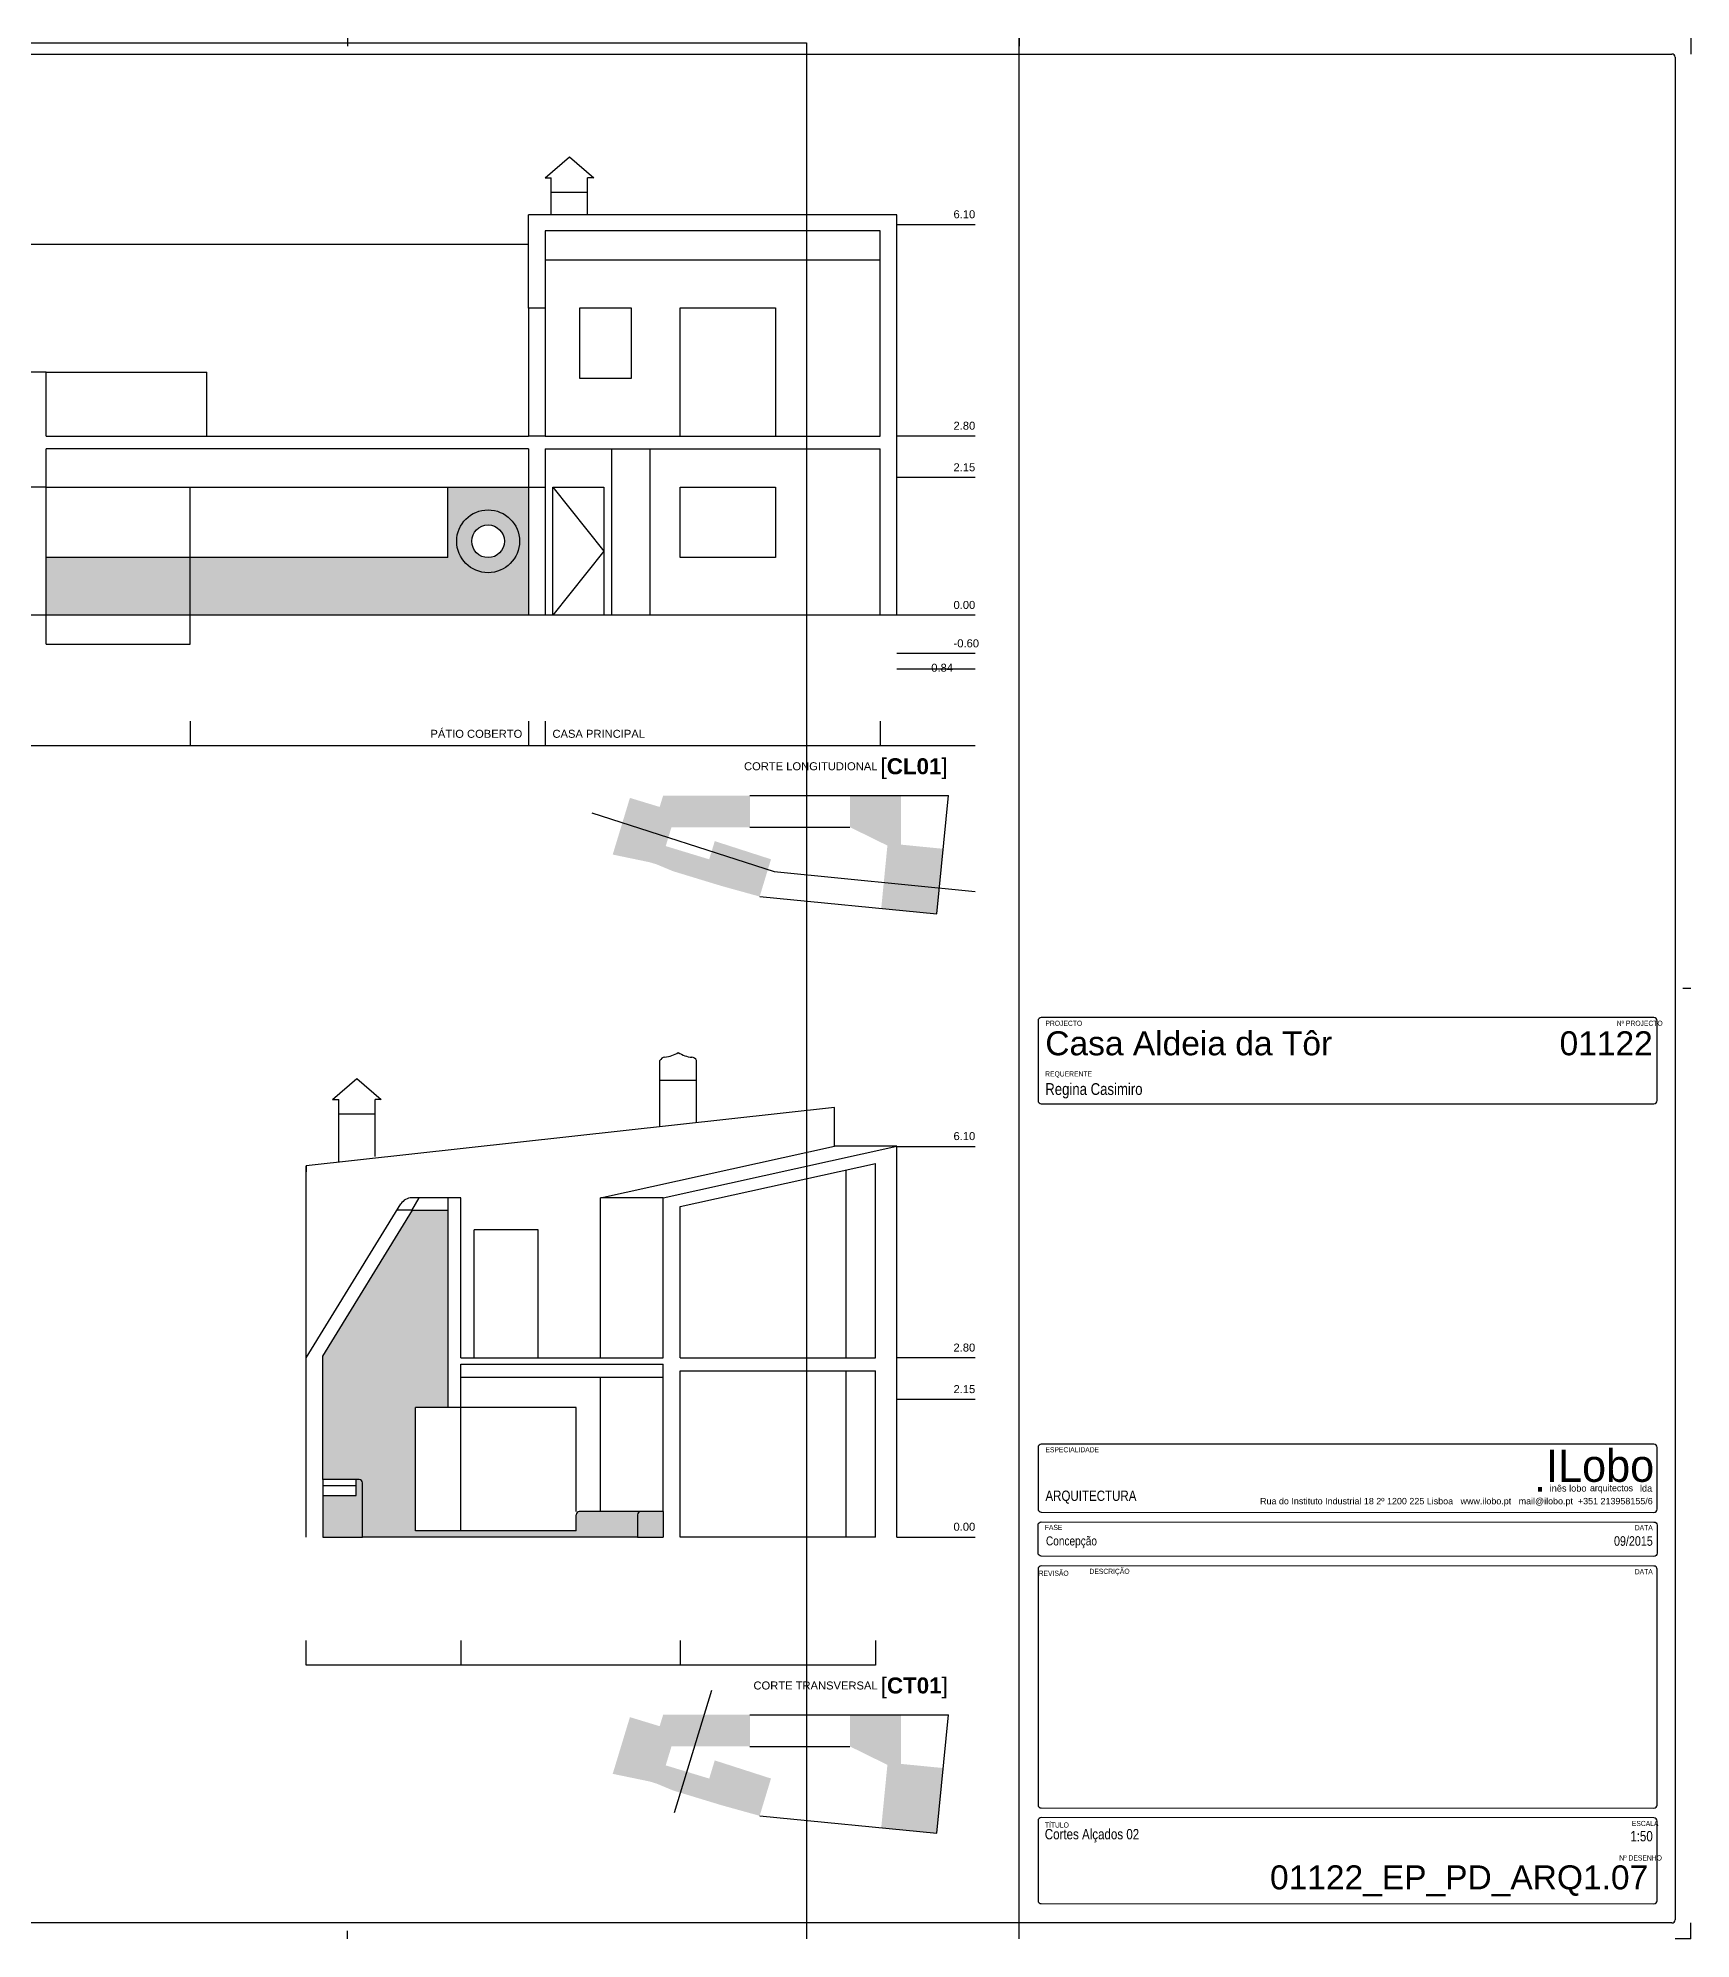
# Model space of a CAD drawing. Header units: metres. Extents: x 0 to 1.05, y 0 to 0.59.
# Drawn here: x 0.538 to 1.055, y 0 to 0.594 of the extents above; entities that cross this region are included whole.
import ezdxf
from ezdxf.xclip import XClip

# ---------------------------------------------------------------- set-up
doc = ezdxf.new("R2010")
doc.units = ezdxf.units.M
doc.header["$MEASUREMENT"] = 0
doc.header["$XCLIPFRAME"] = 0
doc.linetypes.add('Ponteado', pattern=[0.00025, 0, -0.00025])
doc.linetypes.add('Wipeout_Contour', pattern=[1, 0, -1])
doc.layers.add('A-Folha rótulo', color=7, linetype='Continuous')
doc.layers.add('A-Percursos', color=7, linetype='Continuous')
doc.styles.add('GENERATED_STYLE_1', font='')
doc.styles.add('GENERATED_STYLE_3', font='')
doc.styles.add('GENERATED_STYLE_5', font='')
doc.styles.get('GENERATED_STYLE_1').set_extended_font_data('Swis721 BT')
doc.styles.get('GENERATED_STYLE_3').set_extended_font_data('Arial')
doc.styles.get('GENERATED_STYLE_5').set_extended_font_data('Swis721 BT')
picture_1 = doc.add_image_def('image1.jpg', size_in_pixel=(3264, 2448))

# ---------------------------------------------------------------- blocks, each defined once
blk = doc.blocks.new('Desenho_1_2', base_point=(-1.33563, -1.18496))
at = {"color": 254, "linetype": 'Wipeout_Contour', "lineweight": 0, "ltscale": 3.864156}
blk.add_wipeout([(0, 0), (1.055, 0), (1.055, 0.594), (0, 0.594)], dxfattribs=at)
at = {"layer": 'A-Percursos', "linetype": 'Continuous', "lineweight": 0, "ltscale": 1000, "true_color": 0x2c2a02}
h = blk.add_hatch(color=38, dxfattribs=at)
h.paths.add_polyline_path([(0.58586, 0.43163), (0.58586, 0.41363), (0.69156, 0.41363), (0.69156, 0.45363), (0.66636, 0.45363), (0.66636, 0.43163)])
h.paths.add_polyline_path([(0.67385, 0.43674, -1), (0.68407, 0.43674, -1)], flags=0)
for points in [[(0.54086, 0.43163), (0.54086, 0.41363), (0.58586, 0.41363), (0.58586, 0.43163)], [(0.62725, 0.14358), (0.63775, 0.14358), (0.63865, 0.14358, -0.414214), (0.63965, 0.14258), (0.63965, 0.12558), (0.72565, 0.12558), (0.72565, 0.13258, -0.414214), (0.72665, 0.13358), (0.70748, 0.13358, 0.414214), (0.70648, 0.13258), (0.70648, 0.12758), (0.65625, 0.12758), (0.65625, 0.16608), (0.66643, 0.16608), (0.66643, 0.17558), (0.66643, 0.22774), (0.65537, 0.22774), (0.62725, 0.18215), (0.62725, 0.17558)]]:
    blk.add_hatch(color=38, dxfattribs=at).paths.add_polyline_path(points)
at = {"layer": 'A-Percursos', "linetype": 'Continuous', "lineweight": 0, "ltscale": 1000, "true_color": 0x000000}
for points in [[(0.76386, 0.32573), (0.7674, 0.33738), (0.74982, 0.34305), (0.74809, 0.33736), (0.73449, 0.3415), (0.73629, 0.34741), (0.76082, 0.34741), (0.76082, 0.3573), (0.73368, 0.3573), (0.7326, 0.35373), (0.7233, 0.35656), (0.71792, 0.33885), (0.72947, 0.33645), (0.73163, 0.33579), (0.73678, 0.33365), (0.75195, 0.32903)], [(0.79209, 0.35659), (0.79209, 0.34741), (0.80379, 0.34166), (0.80186, 0.322), (0.81922, 0.3203), (0.82122, 0.34065), (0.80803, 0.34195), (0.80803, 0.3573), (0.79209, 0.3573)], [(0.76386, 0.03849), (0.7674, 0.05014), (0.74982, 0.0558), (0.74809, 0.05012), (0.73449, 0.05425), (0.73629, 0.06016), (0.76082, 0.06016), (0.76082, 0.07006), (0.73368, 0.07006), (0.7326, 0.06649), (0.7233, 0.06932), (0.71792, 0.0516), (0.72947, 0.04921), (0.73163, 0.04855), (0.73678, 0.04641), (0.75195, 0.04179)], [(0.79209, 0.06935), (0.79209, 0.06016), (0.80379, 0.05441), (0.80186, 0.03476), (0.81922, 0.03305), (0.82122, 0.05341), (0.80803, 0.05471), (0.80803, 0.07006), (0.79209, 0.07006)]]:
    blk.add_hatch(color=178, dxfattribs=at).paths.add_polyline_path(points)
at = {"layer": 'A-Percursos', "linetype": 'Continuous', "lineweight": 0, "ltscale": 1000, "true_color": 0x595505}
for points in [[(0.63965, 0.12558), (0.63965, 0.14258, 0.414214), (0.63865, 0.14358), (0.63775, 0.14358), (0.63775, 0.13858), (0.62725, 0.13858), (0.62725, 0.12558)], [(0.73365, 0.12558), (0.73365, 0.13358), (0.72665, 0.13358, 0.414214), (0.72565, 0.13258), (0.72565, 0.12558)]]:
    blk.add_hatch(color=58, dxfattribs=at).paths.add_polyline_path(points)
at = {"layer": 'A-Folha rótulo', "linetype": 'Continuous', "ltscale": 1000}
for p, q in [((0.635, 0.594), (0.635, 0.5915)), ((0.845, 0.594), (0.845, 0.5915)), ((0.845, 0.0025), (0.845, 0.594)), ((1.055, 0.594), (1.055, 0.589)), ((0.006, 0.589), (1.049, 0.589)), ((1.05, 0.588), (1.05, 0.006)), ((1.055, 0.297), (1.0525, 0.297)), ((1.049, 0.005), (0.006, 0.005)), ((0.635, 0), (0.635, 0.0025)), ((0.845, 0), (0.845, 0.0025)), ((1.055, 0), (1.05, 0)), ((1.055, 0), (1.05, 0)), ((1.055, 0), (1.05, 0)), ((1.055, 0), (1.055, 0.005)), ((1.055, 0), (1.055, 0.005)), ((1.055, 0), (1.055, 0.005)), ((1.055, 0), (1.055, 0.005))]:
    blk.add_line(p, q, dxfattribs=at)
at = {"layer": 'A-Folha rótulo', "linetype": 'Continuous', "ltscale": 1000, "flags": 128}
for points in [[(0.85189, 0.2879, 0.414214), (0.85089, 0.2869)], [(1.04443, 0.2869, 0.414214), (1.04343, 0.2879)], [(0.85089, 0.26201, 0.414214), (0.85189, 0.26101)], [(1.04343, 0.26101, 0.414214), (1.04443, 0.26201)], [(0.85189, 0.15464, 0.414214), (0.85089, 0.15364)], [(1.04439, 0.15357, 0.414214), (1.04339, 0.15457)], [(0.85089, 0.13437, 0.414214), (0.85189, 0.13337)], [(1.04339, 0.13329, 0.414214), (1.04439, 0.13429)], [(0.85089, 0.12937, -0.414214), (0.85189, 0.13037)], [(1.04339, 0.13029, -0.414214), (1.04439, 0.12929)], [(0.85189, 0.11961, -0.414214), (0.85089, 0.12061)], [(1.04439, 0.12053, -0.414214), (1.04339, 0.11953)], [(0.85189, 0.11661, 0.414214), (0.85089, 0.11561)], [(1.04439, 0.11553, 0.414214), (1.04339, 0.11653)], [(0.85089, 0.04193, 0.414214), (0.85189, 0.04093)], [(1.04339, 0.04086, 0.414214), (1.04439, 0.04186)], [(0.85189, 0.03793, 0.414214), (0.85089, 0.03693)], [(1.04439, 0.03686, 0.414214), (1.04339, 0.03786)], [(0.85089, 0.01204, 0.414214), (0.85189, 0.01104)], [(1.04339, 0.01096, 0.414214), (1.04439, 0.01196)]]:
    blk.add_lwpolyline(points, format="xyb", dxfattribs=at)
for points in [[(0.85089, 0.2869), (0.85089, 0.26201)], [(1.04343, 0.2879), (0.85189, 0.2879)], [(1.04443, 0.26201), (1.04443, 0.2869)], [(0.85189, 0.26101), (1.04343, 0.26101)], [(1.04339, 0.15457), (0.85189, 0.15464)], [(0.85089, 0.15364), (0.85089, 0.13437)], [(1.04439, 0.13429), (1.04439, 0.15357)], [(0.85189, 0.13337), (1.04339, 0.13329)], [(0.85089, 0.12061), (0.85089, 0.12937)], [(0.85189, 0.13037), (1.04339, 0.13029)], [(1.04439, 0.12929), (1.04439, 0.12053)], [(1.04339, 0.11953), (0.85189, 0.11961)], [(0.85089, 0.11561), (0.85089, 0.04193)], [(1.04339, 0.11653), (0.85189, 0.11661)], [(1.04439, 0.04186), (1.04439, 0.11553)], [(0.85089, 0.03693), (0.85089, 0.01204)], [(0.85189, 0.04093), (1.04339, 0.04086)], [(1.04339, 0.03786), (0.85189, 0.03793)], [(1.04439, 0.01196), (1.04439, 0.03686)], [(0.85189, 0.01104), (1.04339, 0.01096)]]:
    blk.add_lwpolyline(points, dxfattribs=at)
at = {"layer": 'A-Folha rótulo', "linetype": 'Continuous', "ltscale": 1000}
for centre, start, end in [((1.049, 0.588), 0, 90), ((1.049, 0.006), 269.94512, 0)]:
    blk.add_arc(centre, 0.001, start, end, dxfattribs=at)
at = {"layer": 'A-Percursos', "linetype": 'Continuous', "ltscale": 1000}
for p, q in [((0.69676, 0.55035), (0.70437, 0.55691)), ((0.70437, 0.55691), (0.71198, 0.55035)), ((0.69676, 0.55035), (0.69867, 0.55035)), ((0.69867, 0.53873), (0.69867, 0.55035)), ((0.71198, 0.55035), (0.71007, 0.55035)), ((0.71007, 0.53873), (0.71007, 0.55035)), ((0.69867, 0.54585), (0.71007, 0.54585)), ((0.69156, 0.50963), (0.69156, 0.53873)), ((0.80677, 0.53873), (0.69156, 0.53873)), ((0.80677, 0.41363), (0.80677, 0.53873)), ((0.80677, 0.5357), (0.83125, 0.5357)), ((0.53566, 0.52958), (0.69156, 0.52958)), ((0.69676, 0.53373), (0.69676, 0.50963)), ((0.80157, 0.53373), (0.69676, 0.53373)), ((0.80157, 0.46963), (0.80157, 0.53373)), ((0.80157, 0.52458), (0.69676, 0.52458)), ((0.69676, 0.50963), (0.69156, 0.50963)), ((0.69156, 0.50963), (0.69156, 0.46963)), ((0.69676, 0.50963), (0.69676, 0.46963)), ((0.70767, 0.48764), (0.70767, 0.50964)), ((0.70767, 0.50964), (0.72367, 0.50964)), ((0.72367, 0.50964), (0.72367, 0.48764)), ((0.73896, 0.50964), (0.76884, 0.50964)), ((0.73896, 0.46963), (0.73896, 0.50964)), ((0.76884, 0.50964), (0.76884, 0.46963)), ((0.54086, 0.48963), (0.53566, 0.48963)), ((0.54086, 0.46963), (0.54086, 0.48963)), ((0.72367, 0.48764), (0.70767, 0.48764)), ((0.54086, 0.46963), (0.69156, 0.46963)), ((0.69676, 0.46963), (0.69156, 0.46963)), ((0.69676, 0.46963), (0.80157, 0.46963)), ((0.83125, 0.46963), (0.80677, 0.46963)), ((0.69156, 0.46563), (0.54086, 0.46563)), ((0.54086, 0.45363), (0.54086, 0.46563)), ((0.69156, 0.46563), (0.69156, 0.45364)), ((0.69676, 0.46563), (0.80157, 0.46563)), ((0.69676, 0.46563), (0.69676, 0.45364)), ((0.71756, 0.46563), (0.71756, 0.41363)), ((0.72956, 0.46563), (0.72956, 0.41363)), ((0.80157, 0.41363), (0.80157, 0.46563)), ((0.54086, 0.45363), (0.53566, 0.45363)), ((0.54086, 0.40463), (0.54086, 0.45363)), ((0.54086, 0.45363), (0.66636, 0.45363)), ((0.58586, 0.41363), (0.58586, 0.45363)), ((0.66636, 0.43163), (0.66636, 0.45364)), ((0.66636, 0.45363), (0.69156, 0.45363)), ((0.69156, 0.45364), (0.69676, 0.45364)), ((0.69156, 0.45364), (0.69156, 0.41363)), ((0.69676, 0.45364), (0.69676, 0.41363)), ((0.69916, 0.41363), (0.69916, 0.45364)), ((0.69916, 0.45364), (0.71516, 0.45364)), ((0.71516, 0.45364), (0.71516, 0.41363)), ((0.73896, 0.45364), (0.76884, 0.45364)), ((0.73896, 0.43164), (0.73896, 0.45364)), ((0.76884, 0.45364), (0.76884, 0.43164)), ((0.83125, 0.45663), (0.80677, 0.45663)), ((0.58586, 0.43163), (0.54086, 0.43163)), ((0.66636, 0.43163), (0.58586, 0.43163)), ((0.76884, 0.43164), (0.73896, 0.43164)), ((0.58586, 0.41363), (0.46046, 0.41363)), ((0.83125, 0.41363), (0.58586, 0.41363)), ((0.58586, 0.40463), (0.58586, 0.41363)), ((0.54086, 0.40463), (0.58586, 0.40463)), ((0.83125, 0.40163), (0.80677, 0.40163)), ((0.83125, 0.40163), (0.80677, 0.40163)), ((0.83125, 0.39683), (0.80677, 0.39683)), ((0.58586, 0.38049), (0.58586, 0.37283)), ((0.69156, 0.38049), (0.69156, 0.37283)), ((0.69676, 0.38049), (0.69676, 0.37283)), ((0.80157, 0.38049), (0.80157, 0.37283)), ((0.83125, 0.37283), (0.06138, 0.37283)), ((0.76082, 0.3573), (0.82286, 0.3573)), ((0.81922, 0.3203), (0.82286, 0.3573)), ((0.71136, 0.35189), (0.76834, 0.33352)), ((0.76082, 0.34741), (0.79209, 0.34741)), ((0.76834, 0.33352), (0.83125, 0.32735)), ((0.76386, 0.32573), (0.81922, 0.3203)), ((0.7327, 0.25379), (0.7327, 0.27447)), ((0.74409, 0.25506), (0.74409, 0.27447)), ((0.63035, 0.2623), (0.63796, 0.26887)), ((0.63796, 0.26887), (0.64557, 0.2623)), ((0.7327, 0.26832), (0.74409, 0.26832)), ((0.63035, 0.2623), (0.63226, 0.2623)), ((0.63226, 0.24267), (0.63226, 0.2623)), ((0.64366, 0.24454), (0.64366, 0.2623)), ((0.64557, 0.2623), (0.64366, 0.2623)), ((0.78722, 0.25983), (0.62205, 0.24154)), ((0.63226, 0.25781), (0.64366, 0.25781)), ((0.78722, 0.24769), (0.78722, 0.25983)), ((0.71409, 0.23159), (0.78722, 0.24769)), ((0.73365, 0.23159), (0.80677, 0.24769)), ((0.80677, 0.24769), (0.78722, 0.24769)), ((0.80677, 0.12558), (0.80677, 0.24769)), ((0.80677, 0.24766), (0.83125, 0.24766)), ((0.62205, 0.24154), (0.62205, 0.23969)), ((0.62205, 0.18158), (0.62205, 0.24154)), ((0.73905, 0.22888), (0.80009, 0.24232)), ((0.79094, 0.18158), (0.79094, 0.24031)), ((0.80009, 0.18158), (0.80009, 0.24232)), ((0.62205, 0.18158), (0.65172, 0.22969)), ((0.62725, 0.18215), (0.65537, 0.22774)), ((0.65537, 0.22774), (0.65063, 0.22774)), ((0.67043, 0.23159), (0.65513, 0.23159)), ((0.65513, 0.22759), (0.65739, 0.23159)), ((0.65537, 0.22774), (0.66643, 0.22774)), ((0.66643, 0.22774), (0.66643, 0.23159)), ((0.66643, 0.16608), (0.66643, 0.22774)), ((0.67043, 0.18158), (0.67043, 0.23159)), ((0.71409, 0.18158), (0.71409, 0.23159)), ((0.73365, 0.23159), (0.71409, 0.23159)), ((0.73365, 0.18158), (0.73365, 0.23159)), ((0.73905, 0.18158), (0.73905, 0.22888)), ((0.69466, 0.22158), (0.67466, 0.22158)), ((0.67466, 0.18158), (0.67466, 0.22158)), ((0.69466, 0.18158), (0.69466, 0.22158)), ((0.62205, 0.12558), (0.62205, 0.18158)), ((0.62725, 0.14358), (0.62725, 0.18215)), ((0.67043, 0.18158), (0.73365, 0.18158)), ((0.67043, 0.16608), (0.67043, 0.17958)), ((0.67043, 0.17958), (0.73365, 0.17958)), ((0.73365, 0.13358), (0.73365, 0.17958)), ((0.73905, 0.18158), (0.80009, 0.18158)), ((0.83125, 0.18158), (0.80677, 0.18158)), ((0.67043, 0.17558), (0.73365, 0.17558)), ((0.71409, 0.13358), (0.71409, 0.17558)), ((0.73905, 0.12558), (0.73905, 0.17758)), ((0.73905, 0.17758), (0.80009, 0.17758)), ((0.79094, 0.12558), (0.79094, 0.17758)), ((0.80009, 0.12558), (0.80009, 0.17758)), ((0.83125, 0.16858), (0.80677, 0.16858)), ((0.65625, 0.12758), (0.65625, 0.16608)), ((0.66643, 0.16608), (0.65625, 0.16608)), ((0.67043, 0.16608), (0.66643, 0.16608)), ((0.70648, 0.16608), (0.67043, 0.16608)), ((0.67043, 0.12758), (0.67043, 0.16608)), ((0.70648, 0.13358), (0.70648, 0.16608)), ((0.62725, 0.14358), (0.62725, 0.12558)), ((0.62725, 0.14358), (0.62725, 0.13858)), ((0.63775, 0.14358), (0.62725, 0.14358)), ((0.63865, 0.14358), (0.63775, 0.14358)), ((0.63775, 0.13858), (0.63775, 0.14358)), ((0.63965, 0.12558), (0.63965, 0.14258)), ((0.63775, 0.14158), (0.62725, 0.14158)), ((0.62725, 0.13858), (0.63775, 0.13858)), ((0.70648, 0.12758), (0.70648, 0.13258)), ((0.72665, 0.13358), (0.70748, 0.13358)), ((0.72565, 0.13258), (0.72565, 0.12558)), ((0.73365, 0.13358), (0.72665, 0.13358)), ((0.73365, 0.13358), (0.73365, 0.12558)), ((0.62725, 0.12558), (0.63965, 0.12558)), ((0.72565, 0.12558), (0.63965, 0.12558)), ((0.70648, 0.12758), (0.65625, 0.12758)), ((0.72565, 0.12558), (0.73365, 0.12558)), ((0.80009, 0.12558), (0.73905, 0.12558)), ((0.80677, 0.12558), (0.83125, 0.12558)), ((0.62205, 0.08558), (0.62205, 0.09324)), ((0.67043, 0.09324), (0.67043, 0.08558)), ((0.73905, 0.09324), (0.73905, 0.08558)), ((0.80009, 0.09324), (0.80009, 0.08558)), ((0.80009, 0.08558), (0.62205, 0.08558)), ((0.73722, 0.0395), (0.74886, 0.07775)), ((0.76082, 0.07006), (0.82286, 0.07006)), ((0.81922, 0.03305), (0.82286, 0.07006)), ((0.76082, 0.06016), (0.79209, 0.06016)), ((0.76386, 0.03849), (0.81922, 0.03305))]:
    blk.add_line(p, q, dxfattribs=at)
at = {"layer": 'A-Percursos', "linetype": 'Ponteado', "ltscale": 1000}
for p, q in [((0.54086, 0.48963), (0.59106, 0.48963)), ((0.59106, 0.46963), (0.59106, 0.48963)), ((0.69916, 0.45364), (0.71516, 0.43364)), ((0.71516, 0.43364), (0.69916, 0.41363))]:
    blk.add_line(p, q, dxfattribs=at)
at = {"layer": 'A-Percursos', "linetype": 'Continuous', "ltscale": 1000}
for radius in [0.00982, 0.00511]:
    blk.add_circle((0.67896, 0.43674), radius, dxfattribs=at)
for centre, radius, start, end in [((0.73427, 0.2738), 0.00171, 94.17432, 157.5393), ((0.7333, 0.28467), 0.00919, 275.64745, 303.71284), ((0.74349, 0.28467), 0.00919, 236.28716, 264.8174), ((0.74251, 0.27381), 0.00171, 22.4607, 84.8174), ((0.65513, 0.22759), 0.004, 90, 148.33138), ((0.63865, 0.14258), 0.001, 0, 90), ((0.70748, 0.13258), 0.001, 90, 180), ((0.72665, 0.13258), 0.001, 90, 180)]:
    blk.add_arc(centre, radius, start, end, dxfattribs=at)
at = {"layer": 'A-Folha rótulo', "color": 252, "linetype": 'Continuous', "lineweight": 0, "char_height": 0.0025, "style": 'GENERATED_STYLE_1'}
for s, insert, attachment_point in [('\\A1;{\\fSwis721 BT|b0|i0|c0|p34;6.10}', (0.83125, 0.53764), 9), ('\\A1;{\\fSwis721 BT|b0|i0|c0|p34;2.80}', (0.83125, 0.47157), 9), ('\\A1;{\\fSwis721 BT|b0|i0|c0|p34;2.15}', (0.83125, 0.45858), 9), ('\\A1;{\\fSwis721 BT|b0|i0|c0|p34;0.00}', (0.83125, 0.41557), 9), ('\\A1;{\\fSwis721 BT|b0|i0|c0|p34;-0.60}', (0.83243, 0.40357), 9), ('\\A1;{\\fSwis721 BT|b0|i0|c0|p34;-0.84}', (0.81634, 0.39595), 7), ('\\A1;{\\fSwis721 BT|b0|i0|c0|p34;PÁTIO COBERTO}', (0.67529, 0.3753), 8), ('\\A1;{\\fSwis721 BT|b0|i0|c0|p34;CASA PRINCIPAL}', (0.71354, 0.3753), 8), ('\\A1;{\\fSwis721 BT|b0|i0|c0|p34;CORTE LONGITUDIONAL \\fSwis721 BT|b0|i0|c0|p34;\\H2.000000x;[\\fSwis721 BT|b1|i0|c0|p34;CL01\\fSwis721 BT|b0|i0|c0|p34;]}', (0.79079, 0.36244), 8), ('\\A1;{\\fSwis721 BT|b0|i0|c0|p34;6.10}', (0.83125, 0.2496), 9), ('\\A1;{\\fSwis721 BT|b0|i0|c0|p34;2.80}', (0.83125, 0.18352), 9), ('\\A1;{\\fSwis721 BT|b0|i0|c0|p34;2.15}', (0.83125, 0.17053), 9), ('\\A1;{\\fSwis721 BT|b0|i0|c0|p34;0.00}', (0.83125, 0.12753), 9), ('\\A1;{\\fSwis721 BT|b0|i0|c0|p34;CORTE TRANSVERSAL \\fSwis721 BT|b0|i0|c0|p34;\\H2.000000x;[\\fSwis721 BT|b1|i0|c0|p34;CT01\\fSwis721 BT|b0|i0|c0|p34;]}', (0.79229, 0.0752), 8)]:
    blk.add_mtext(s, dxfattribs=dict(at, insert=insert, attachment_point=attachment_point))
at = {"layer": 'A-Folha rótulo', "linetype": 'Continuous'}
for s, insert, char_height, attachment_point, style in [('\\A1;{\\W0.750000x;\\fArial|b0|i0|c0|p34;PROJECTO}', (0.85319, 0.2853), 0.0016138, 7, 'GENERATED_STYLE_3'), ('\\A1;{\\W0.750000x;\\fArial|b0|i0|c0|p34;Nº PROJECTO}', (1.03178, 0.2853), 0.0016138, 7, 'GENERATED_STYLE_3'), ('\\A1;{\\fArial|b0|i0|c0|p34;Casa Aldeia da Tôr}', (0.85315, 0.27602), 0.0074999, 7, 'GENERATED_STYLE_3'), ('\\A1;{\\fArial|b0|i0|c0|p34;01122}', (1.04305, 0.27602), 0.0075, 9, 'GENERATED_STYLE_3'), ('\\A1;{\\W0.750000x;\\fArial|b0|i0|c0|p34;REQUERENTE}', (0.8531, 0.26907), 0.0016138, 7, 'GENERATED_STYLE_3'), ('\\A1;{\\W0.800000x;\\fArial|b0|i0|c0|p34;Regina Casimiro}', (0.85315, 0.26263), 0.0036797, 7, 'GENERATED_STYLE_3'), ('\\A1;{\\W0.750000x;\\fArial|b0|i0|c0|p34;ESPECIALIDADE}', (0.85319, 0.15204), 0.0016138, 7, 'GENERATED_STYLE_3'), ('\\A1;{\\W0.800000x;\\fArial|b0|i0|c0|p34;ARQUITECTURA}', (0.85319, 0.13599), 0.0032277, 7, 'GENERATED_STYLE_3'), ('\\A1;{\\fSwis721 BT|b0|i0|c0|p34;Rua do Instituto Industrial 18 2º 1200 225 Lisboa   www.ilobo.pt   mail@ilobo.pt  +351 213958155/6}', (1.04303, 0.13522), 0.002, 9, 'GENERATED_STYLE_5'), ('\\A1;{\\fSwis721 BT|b0|i0|c0|p34;inês lobo }', (1.01082, 0.13978), 0.0020593, 7, 'GENERATED_STYLE_5'), ('\\A1;{\\fSwis721 BT|b0|i0|c0|p34; lda}', (1.03823, 0.13978), 0.0020593, 7, 'GENERATED_STYLE_5'), ('\\A1;{\\W0.750000x;\\fArial|b0|i0|c0|p34;FASE}', (0.85299, 0.12777), 0.0016138, 7, 'GENERATED_STYLE_3'), ('\\A1;{\\W0.800000x;\\pt0.00987778,0.0197556,0.0296333,0.0395111,0.0493889,0.0592667,0.0691444,0.0790222,0.0889,0.0987778;\\fArial|b0|i0|c0|p34;Concepção }', (0.86133, 0.12211), 0.00282222, 8, 'GENERATED_STYLE_3'), ('\\A1;{\\W0.800000x;\\fArial|b0|i0|c0|p34;09/2015}', (1.04305, 0.12282), 0.0030001, 9, 'GENERATED_STYLE_3'), ('\\A1;{\\W0.750000x;\\fArial|b0|i0|c0|p34;DATA}', (1.04305, 0.12772), 0.0016138, 9, 'GENERATED_STYLE_3'), ('\\A1;{\\W0.750000x;\\fArial|b0|i0|c0|p34;REVISÃO}', (0.86045, 0.11345), 0.0016138, 9, 'GENERATED_STYLE_3'), ('\\A1;{\\W0.750000x;\\fArial|b0|i0|c0|p34;DESCRIÇÃO}', (0.8795, 0.11358), 0.0016138, 9, 'GENERATED_STYLE_3'), ('\\A1;{\\W0.750000x;\\fArial|b0|i0|c0|p34;DATA}', (1.04305, 0.11396), 0.0016138, 9, 'GENERATED_STYLE_3'), ('\\A1;{\\W0.750000x;\\fArial|b0|i0|c0|p34;TÍTULO}', (0.85302, 0.03478), 0.0016138, 7, 'GENERATED_STYLE_3'), ('\\A1;{\\W0.750000x;\\fArial|b0|i0|c0|p34;ESCALA}', (1.0365, 0.03526), 0.0016138, 7, 'GENERATED_STYLE_3'), ('\\A1;{\\W0.800000x;\\fArial|b0|i0|c0|p34;Cortes Alçados 02}', (0.85299, 0.03014), 0.0032319, 7, 'GENERATED_STYLE_3'), ('\\A1;{\\W0.800000x;\\fArial|b0|i0|c0|p34;1:50}', (1.04305, 0.03046), 0.0032277, 9, 'GENERATED_STYLE_3'), ('\\A1;{\\W0.750000x;\\fArial|b0|i0|c0|p34;Nº DESENHO}', (1.03258, 0.0245), 0.0016138, 7, 'GENERATED_STYLE_3'), ('\\A1;{\\fArial|b0|i0|c0|p34;01122\\fArial|b0|i0|c0|p34;_\\fArial|b0|i0|c0|p34;EP\\fArial|b0|i0|c0|p34;_PD_\\fArial|b0|i0|c0|p34;ARQ1.07}', (1.04162, 0.01334), 0.0075, 9, 'GENERATED_STYLE_3')]:
    blk.add_mtext(s, dxfattribs=dict(at, insert=insert, char_height=char_height, attachment_point=attachment_point, style=style))
for s, insert, char_height, attachment_point in [('\\A1;{\\Ft;ILobo}', (1.04349, 0.1427), 0.0101026, 9), ('\\A1;{\\Ft;.}', (1.00949, 0.13982), 0.0090923, 9), ('\\A1;{\\Ft;arquitectos}', (1.02342, 0.13926), 0.0020593, 7)]:
    blk.add_mtext(s, dxfattribs=dict(at, insert=insert, char_height=char_height, attachment_point=attachment_point))
at = {"layer": 'A-Folha rótulo'}
image = blk.add_image(picture_1, insert=(-0.37293, -0.27111), size_in_units=(1.15147, 0.8636), dxfattribs=at)
image.set_boundary_path([(-0.5, -0.5), (3263.5, 2447.5)])

msp = doc.modelspace()

# ---------------------------------------------------------------- block references
at = {"color": 55, "linetype": 'Continuous', "lineweight": 0, "ltscale": 1000, "true_color": 0xa79d7c}
ref = msp.add_blockref('Desenho_1_2', (-1.33563, -1.18496), dxfattribs=at)
XClip(ref).set_block_clipping_path([(0, 0), (1.055, 0.594)])

doc.saveas('drawing.dxf')
